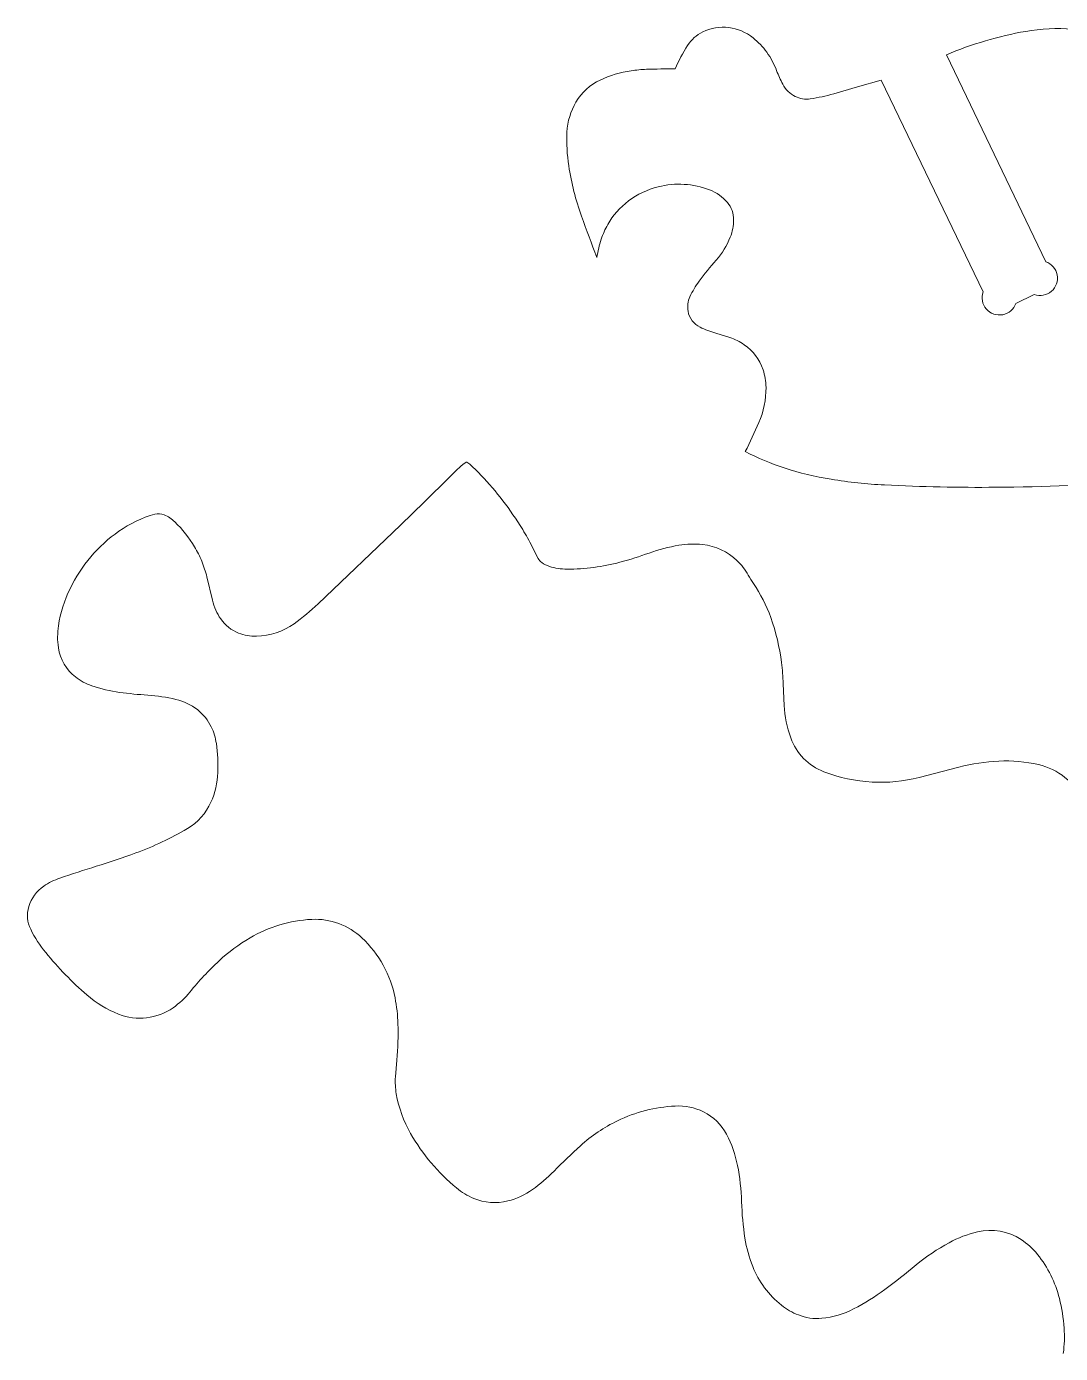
# Model space of a CAD drawing. Header units: centimetres. Extents: x -10.7 to 10.9, y -7.9 to 10.7.
# Drawn here: x -1.304 to 0.417, y -7.49 to -5.282 of the extents above; entities that cross this region are included whole.
import ezdxf

# ---------------------------------------------------------------- set-up
doc = ezdxf.new("R2010")
doc.units = ezdxf.units.CM
doc.header["$MEASUREMENT"] = 0
doc.layers.add('Capa 1', color=7, linetype='Continuous')

msp = doc.modelspace()

# ---------------------------------------------------------------- linework, layer by layer
at = {"layer": 'Capa 1', "color": 250, "lineweight": 18}
for points, knots in [([(-0.15636, -5.79219), (-0.16543, -5.78955), (-0.17427, -5.78617), (-0.18279, -5.78209), (-0.18279, -5.78209), (-0.19333, -5.77703), (-0.20077, -5.76717), (-0.20275, -5.75566), (-0.20275, -5.75566), (-0.20417, -5.74743), (-0.20305, -5.73896), (-0.19959, -5.73137), (-0.19959, -5.73137), (-0.19541, -5.72228), (-0.19032, -5.71363), (-0.18438, -5.70557), (-0.18438, -5.70557), (-0.17548, -5.69348), (-0.16602, -5.68182), (-0.156, -5.67064), (-0.156, -5.67064), (-0.14591, -5.65938), (-0.13796, -5.64638), (-0.13249, -5.63228), (-0.13249, -5.63228), (-0.1289, -5.623), (-0.12701, -5.61318), (-0.12689, -5.60323), (-0.12689, -5.60323), (-0.12676, -5.59278), (-0.1304, -5.58262), (-0.13714, -5.57462), (-0.13714, -5.57462), (-0.14512, -5.56517), (-0.15538, -5.55791), (-0.16694, -5.55349), (-0.16694, -5.55349), (-0.19423, -5.54309), (-0.22405, -5.54133), (-0.25239, -5.54845), (-0.25239, -5.54845), (-0.27029, -5.55295), (-0.2871, -5.56095), (-0.30186, -5.57202), (-0.30186, -5.57202), (-0.31601, -5.58264), (-0.32779, -5.59608), (-0.33645, -5.6115), (-0.33645, -5.6115), (-0.34077, -5.61921), (-0.34434, -5.62731), (-0.3471, -5.6357), (-0.3471, -5.6357), (-0.35035, -5.64558), (-0.35277, -5.6557), (-0.35434, -5.66598), (-0.35434, -5.66598), (-0.36325, -5.64334), (-0.37179, -5.62056), (-0.37995, -5.59764), (-0.37995, -5.59764), (-0.38967, -5.57037), (-0.3968, -5.54225), (-0.40126, -5.51366), (-0.40126, -5.51366), (-0.40415, -5.49507), (-0.40514, -5.47625), (-0.4042, -5.45746), (-0.4042, -5.45746), (-0.40333, -5.43981), (-0.39818, -5.42264), (-0.38921, -5.40743), (-0.38921, -5.40743), (-0.37983, -5.39149), (-0.36585, -5.37878), (-0.34909, -5.37094), (-0.34909, -5.37094), (-0.33274, -5.3633), (-0.31534, -5.35807), (-0.29747, -5.35543), (-0.29747, -5.35543), (-0.28899, -5.35416), (-0.28046, -5.35337), (-0.27191, -5.35302), (-0.27191, -5.35302), (-0.25602, -5.35239), (-0.24011, -5.35221), (-0.2242, -5.35247), (-0.2242, -5.35247), (-0.21838, -5.33886), (-0.21144, -5.32575), (-0.20347, -5.31328), (-0.20347, -5.31328), (-0.1973, -5.30365), (-0.18859, -5.29589), (-0.17829, -5.2909), (-0.17829, -5.2909), (-0.16488, -5.28439), (-0.14989, -5.28184), (-0.13508, -5.28355)], [0, 0, 0, 0, 0.0384615, 0.0384615, 0.0384615, 0.0384615, 0.0769231, 0.0769231, 0.0769231, 0.0769231, 0.1153846, 0.1153846, 0.1153846, 0.1153846, 0.1538462, 0.1538462, 0.1538462, 0.1538462, 0.1923077, 0.1923077, 0.1923077, 0.1923077, 0.2307692, 0.2307692, 0.2307692, 0.2307692, 0.2692308, 0.2692308, 0.2692308, 0.2692308, 0.3076923, 0.3076923, 0.3076923, 0.3076923, 0.3461538, 0.3461538, 0.3461538, 0.3461538, 0.3846154, 0.3846154, 0.3846154, 0.3846154, 0.4230769, 0.4230769, 0.4230769, 0.4230769, 0.4615385, 0.4615385, 0.4615385, 0.4615385, 0.5, 0.5, 0.5, 0.5, 0.5384615, 0.5384615, 0.5384615, 0.5384615, 0.5769231, 0.5769231, 0.5769231, 0.5769231, 0.6153846, 0.6153846, 0.6153846, 0.6153846, 0.6538462, 0.6538462, 0.6538462, 0.6538462, 0.6923077, 0.6923077, 0.6923077, 0.6923077, 0.7307692, 0.7307692, 0.7307692, 0.7307692, 0.7692308, 0.7692308, 0.7692308, 0.7692308, 0.8076923, 0.8076923, 0.8076923, 0.8076923, 0.8461538, 0.8461538, 0.8461538, 0.8461538, 0.8846154, 0.8846154, 0.8846154, 0.8846154, 0.9230769, 0.9230769, 0.9230769, 0.9230769, 1, 1, 1, 1]), ([(-0.13508, -5.28355), (-0.12024, -5.28527), (-0.10618, -5.29115), (-0.09455, -5.30054), (-0.09455, -5.30054), (-0.08591, -5.30753), (-0.07824, -5.31564), (-0.07176, -5.32466), (-0.07176, -5.32466), (-0.065, -5.33409), (-0.05948, -5.34433), (-0.05534, -5.35517), (-0.05534, -5.35517), (-0.05236, -5.36293), (-0.04896, -5.37054), (-0.04515, -5.37793), (-0.04515, -5.37793), (-0.04059, -5.38682), (-0.03325, -5.39397), (-0.02426, -5.39831), (-0.02426, -5.39831), (-0.01653, -5.40205), (-0.00784, -5.40337), (0.00063, -5.4021), (0.00063, -5.4021), (0.01377, -5.40013), (0.02678, -5.39736), (0.03959, -5.39382)], [0, 0, 0, 0, 0.125, 0.125, 0.125, 0.125, 0.25, 0.25, 0.25, 0.25, 0.375, 0.375, 0.375, 0.375, 0.5, 0.5, 0.5, 0.5, 0.625, 0.625, 0.625, 0.625, 0.75, 0.75, 0.75, 0.75, 1, 1, 1, 1]), ([(0.22705, -5.32905), (0.26941, -5.31093), (0.31374, -5.2978), (0.35914, -5.2899), (0.35914, -5.2899), (0.38479, -5.28545), (0.4109, -5.28413), (0.43688, -5.28601), (0.43688, -5.28601), (0.44827, -5.28681), (0.45962, -5.28817), (0.47088, -5.29004), (0.47088, -5.29004), (0.48699, -5.29272), (0.50263, -5.29785), (0.5172, -5.30523), (0.5172, -5.30523), (0.53506, -5.31429), (0.55107, -5.32666), (0.56431, -5.3417), (0.56431, -5.3417), (0.57828, -5.35755), (0.58929, -5.37579), (0.59679, -5.39553)], [0, 0, 0, 0, 0.1428571, 0.1428571, 0.1428571, 0.1428571, 0.2857143, 0.2857143, 0.2857143, 0.2857143, 0.4285714, 0.4285714, 0.4285714, 0.4285714, 0.5714286, 0.5714286, 0.5714286, 0.5714286, 0.7142857, 0.7142857, 0.7142857, 0.7142857, 1, 1, 1, 1]), ([(0.03959, -5.39382), (0.03959, -5.39382), (0.07913, -5.38236), (0.07913, -5.38236), (0.07913, -5.38236), (0.07913, -5.38236), (0.11866, -5.37086), (0.11866, -5.37086), (0.11866, -5.37086), (0.11866, -5.37086), (0.28813, -5.7233), (0.28813, -5.7233)], [0, 0, 0, 0, 0.25, 0.25, 0.25, 0.25, 0.5, 0.5, 0.5, 0.5, 1, 1, 1, 1]), ([(0.37338, -5.72775), (0.38314, -5.73117), (0.39398, -5.72912), (0.40183, -5.72239), (0.40183, -5.72239), (0.40968, -5.71563), (0.41332, -5.70522), (0.4114, -5.69506), (0.4114, -5.69506), (0.40949, -5.68489), (0.4023, -5.67651), (0.39252, -5.6731)], [0, 0, 0, 0, 0.25, 0.25, 0.25, 0.25, 0.5, 0.5, 0.5, 0.5, 1, 1, 1, 1]), ([(0.28813, -5.7233), (0.28471, -5.73306), (0.28676, -5.74392), (0.29351, -5.75175), (0.29351, -5.75175), (0.30025, -5.7596), (0.31068, -5.76325), (0.32084, -5.76134), (0.32084, -5.76134), (0.33101, -5.75941), (0.33937, -5.75222), (0.3428, -5.74246)], [0, 0, 0, 0, 0.25, 0.25, 0.25, 0.25, 0.5, 0.5, 0.5, 0.5, 1, 1, 1, 1]), ([(0.88115, -5.8922), (0.86272, -5.88411), (0.84139, -5.88652), (0.82526, -5.89853), (0.82526, -5.89853), (0.81486, -5.90627), (0.80593, -5.9158), (0.79886, -5.92667), (0.79886, -5.92667), (0.78689, -5.94508), (0.77447, -5.96317), (0.7616, -5.98096), (0.7616, -5.98096), (0.75344, -5.99223), (0.74394, -6.00245), (0.73329, -6.0114), (0.73329, -6.0114), (0.72513, -6.01825), (0.71595, -6.02378), (0.70609, -6.02781), (0.70609, -6.02781), (0.69781, -6.03119), (0.68898, -6.03299), (0.68004, -6.03312), (0.68004, -6.03312), (0.63677, -6.03375), (0.59352, -6.03566), (0.55035, -6.03881), (0.55035, -6.03881), (0.47017, -6.04468), (0.38983, -6.04791), (0.30943, -6.0485), (0.30943, -6.0485), (0.2477, -6.04896), (0.18597, -6.04769), (0.1243, -6.04468), (0.1243, -6.04468), (0.09443, -6.04323), (0.06465, -6.04006), (0.03514, -6.03517), (0.03514, -6.03517), (0.00879, -6.03081), (-0.01718, -6.0245), (-0.04258, -6.01631), (-0.04258, -6.01631), (-0.06493, -6.0091), (-0.08664, -6), (-0.10748, -5.98915), (-0.10748, -5.98915), (-0.09949, -5.97326), (-0.09196, -5.95715), (-0.08493, -5.94083), (-0.08493, -5.94083), (-0.07695, -5.92233), (-0.0729, -5.90238), (-0.07303, -5.88224), (-0.07303, -5.88224), (-0.07309, -5.87224), (-0.07476, -5.86229), (-0.07793, -5.85279), (-0.07793, -5.85279), (-0.0836, -5.83588), (-0.09465, -5.82128), (-0.10937, -5.81123), (-0.10937, -5.81123), (-0.11676, -5.80617), (-0.12481, -5.80218), (-0.13331, -5.79937)], [0, 0, 0, 0, 0.0555556, 0.0555556, 0.0555556, 0.0555556, 0.1111111, 0.1111111, 0.1111111, 0.1111111, 0.1666667, 0.1666667, 0.1666667, 0.1666667, 0.2222222, 0.2222222, 0.2222222, 0.2222222, 0.2777778, 0.2777778, 0.2777778, 0.2777778, 0.3333333, 0.3333333, 0.3333333, 0.3333333, 0.3888889, 0.3888889, 0.3888889, 0.3888889, 0.4444444, 0.4444444, 0.4444444, 0.4444444, 0.5, 0.5, 0.5, 0.5, 0.5555556, 0.5555556, 0.5555556, 0.5555556, 0.6111111, 0.6111111, 0.6111111, 0.6111111, 0.6666667, 0.6666667, 0.6666667, 0.6666667, 0.7222222, 0.7222222, 0.7222222, 0.7222222, 0.7777778, 0.7777778, 0.7777778, 0.7777778, 0.8333333, 0.8333333, 0.8333333, 0.8333333, 0.8888889, 0.8888889, 0.8888889, 0.8888889, 1, 1, 1, 1]), ([(-0.57064, -6.00662), (-0.57064, -6.00662), (-0.56591, -6.00995), (-0.56591, -6.00995), (-0.56591, -6.00995), (-0.56591, -6.00995), (-0.55162, -6.02368), (-0.55162, -6.02368)], [0, 0, 0, 0, 0.3333333, 0.3333333, 0.3333333, 0.3333333, 1, 1, 1, 1]), ([(-0.55162, -6.02368), (-0.53879, -6.03687), (-0.52667, -6.05072), (-0.5153, -6.06518), (-0.5153, -6.06518), (-0.50348, -6.08024), (-0.49242, -6.0959), (-0.48219, -6.11209), (-0.48219, -6.11209), (-0.47645, -6.12114), (-0.47107, -6.13043), (-0.46607, -6.13992)], [0, 0, 0, 0, 0.25, 0.25, 0.25, 0.25, 0.5, 0.5, 0.5, 0.5, 1, 1, 1, 1]), ([(-0.81851, -6.24226), (-0.81851, -6.24226), (-0.68147, -6.11131), (-0.68147, -6.11131), (-0.68147, -6.11131), (-0.68147, -6.11131), (-0.64138, -6.0727), (-0.64138, -6.0727), (-0.64138, -6.0727), (-0.64138, -6.0727), (-0.60031, -6.03211), (-0.60031, -6.03211)], [0, 0, 0, 0, 0.25, 0.25, 0.25, 0.25, 0.5, 0.5, 0.5, 0.5, 1, 1, 1, 1]), ([(-0.68739, -7.00147), (-0.68554, -6.98151), (-0.6849, -6.96144), (-0.68546, -6.94141), (-0.68546, -6.94141), (-0.68588, -6.92684), (-0.68748, -6.91232), (-0.69029, -6.898), (-0.69029, -6.898), (-0.69776, -6.85986), (-0.71703, -6.825), (-0.74533, -6.79835), (-0.74533, -6.79835), (-0.76789, -6.77713), (-0.79813, -6.76598), (-0.82905, -6.76745), (-0.82905, -6.76745), (-0.86524, -6.76919), (-0.90046, -6.77971), (-0.93166, -6.79815), (-0.93166, -6.79815), (-0.95015, -6.80906), (-0.96741, -6.82194), (-0.98317, -6.83655), (-0.98317, -6.83655), (-1.00055, -6.85266), (-1.01676, -6.87), (-1.03169, -6.88843), (-1.03169, -6.88843), (-1.03977, -6.89837), (-1.04921, -6.90714), (-1.05973, -6.91446), (-1.05973, -6.91446), (-1.08626, -6.93292), (-1.12023, -6.9369), (-1.15033, -6.92511), (-1.15033, -6.92511), (-1.16961, -6.91757), (-1.18745, -6.90677), (-1.20309, -6.89322), (-1.20309, -6.89322), (-1.22789, -6.87174), (-1.25079, -6.84818), (-1.27158, -6.82279), (-1.27158, -6.82279), (-1.28134, -6.81085), (-1.28974, -6.79785), (-1.29659, -6.78402), (-1.29659, -6.78402), (-1.30242, -6.77231), (-1.30353, -6.75883), (-1.29974, -6.74631), (-1.29974, -6.74631), (-1.29555, -6.73246), (-1.28678, -6.72046), (-1.27486, -6.71227), (-1.27486, -6.71227), (-1.26657, -6.70655), (-1.25751, -6.70202), (-1.24796, -6.69879), (-1.24796, -6.69879), (-1.22787, -6.69201), (-1.20768, -6.68545), (-1.18742, -6.67915), (-1.18742, -6.67915), (-1.16536, -6.6723), (-1.14349, -6.6649), (-1.1218, -6.65694), (-1.1218, -6.65694), (-1.09202, -6.64605), (-1.06326, -6.6325), (-1.0359, -6.61647), (-1.0359, -6.61647), (-1.01855, -6.60631), (-1.00483, -6.59092), (-0.99669, -6.57253), (-0.99669, -6.57253), (-0.98982, -6.55697), (-0.98592, -6.54022), (-0.98524, -6.52322), (-0.98524, -6.52322), (-0.98458, -6.50708), (-0.98541, -6.49093), (-0.98768, -6.47493), (-0.98768, -6.47493), (-0.98906, -6.46531), (-0.9919, -6.45596), (-0.99611, -6.44719), (-0.99611, -6.44719), (-1.00149, -6.43596), (-1.00941, -6.42615), (-1.01923, -6.4185), (-1.01923, -6.4185), (-1.02975, -6.41032), (-1.04193, -6.40447), (-1.05492, -6.40142), (-1.05492, -6.40142), (-1.07027, -6.3978), (-1.0859, -6.39544), (-1.10164, -6.3944), (-1.10164, -6.3944), (-1.11736, -6.39335), (-1.13303, -6.39181), (-1.14865, -6.38976), (-1.14865, -6.38976), (-1.16441, -6.3877), (-1.17991, -6.38402), (-1.19491, -6.37879), (-1.19491, -6.37879), (-1.20472, -6.37536), (-1.21394, -6.37039), (-1.22219, -6.36406), (-1.22219, -6.36406), (-1.23767, -6.35221), (-1.24788, -6.33477), (-1.25061, -6.31547), (-1.25061, -6.31547), (-1.25232, -6.30335), (-1.25225, -6.29106), (-1.25039, -6.27897), (-1.25039, -6.27897), (-1.2471, -6.25756), (-1.24062, -6.23677), (-1.23115, -6.2173), (-1.23115, -6.2173), (-1.21255, -6.17901), (-1.18456, -6.14608), (-1.14978, -6.12153), (-1.14978, -6.12153), (-1.13166, -6.10873), (-1.11145, -6.09919), (-1.09005, -6.09332), (-1.09005, -6.09332), (-1.08491, -6.09191), (-1.07946, -6.09223), (-1.07451, -6.09423), (-1.07451, -6.09423), (-1.06787, -6.09693), (-1.06185, -6.10092), (-1.05675, -6.10594), (-1.05675, -6.10594), (-1.04411, -6.11845), (-1.03307, -6.13247), (-1.02385, -6.14767), (-1.02385, -6.14767), (-1.01923, -6.1553), (-1.01523, -6.16328), (-1.01185, -6.17155), (-1.01185, -6.17155), (-1.0084, -6.18004), (-1.00558, -6.1888), (-1.00345, -6.19773)], [0, 0, 0, 0, 0.025641, 0.025641, 0.025641, 0.025641, 0.0512821, 0.0512821, 0.0512821, 0.0512821, 0.0769231, 0.0769231, 0.0769231, 0.0769231, 0.1025641, 0.1025641, 0.1025641, 0.1025641, 0.1282051, 0.1282051, 0.1282051, 0.1282051, 0.1538462, 0.1538462, 0.1538462, 0.1538462, 0.1794872, 0.1794872, 0.1794872, 0.1794872, 0.2051282, 0.2051282, 0.2051282, 0.2051282, 0.2307692, 0.2307692, 0.2307692, 0.2307692, 0.2564103, 0.2564103, 0.2564103, 0.2564103, 0.2820513, 0.2820513, 0.2820513, 0.2820513, 0.3076923, 0.3076923, 0.3076923, 0.3076923, 0.3333333, 0.3333333, 0.3333333, 0.3333333, 0.3589744, 0.3589744, 0.3589744, 0.3589744, 0.3846154, 0.3846154, 0.3846154, 0.3846154, 0.4102564, 0.4102564, 0.4102564, 0.4102564, 0.4358974, 0.4358974, 0.4358974, 0.4358974, 0.4615385, 0.4615385, 0.4615385, 0.4615385, 0.4871795, 0.4871795, 0.4871795, 0.4871795, 0.5128205, 0.5128205, 0.5128205, 0.5128205, 0.5384615, 0.5384615, 0.5384615, 0.5384615, 0.5641026, 0.5641026, 0.5641026, 0.5641026, 0.5897436, 0.5897436, 0.5897436, 0.5897436, 0.6153846, 0.6153846, 0.6153846, 0.6153846, 0.6410256, 0.6410256, 0.6410256, 0.6410256, 0.6666667, 0.6666667, 0.6666667, 0.6666667, 0.6923077, 0.6923077, 0.6923077, 0.6923077, 0.7179487, 0.7179487, 0.7179487, 0.7179487, 0.7435897, 0.7435897, 0.7435897, 0.7435897, 0.7692308, 0.7692308, 0.7692308, 0.7692308, 0.7948718, 0.7948718, 0.7948718, 0.7948718, 0.8205128, 0.8205128, 0.8205128, 0.8205128, 0.8461538, 0.8461538, 0.8461538, 0.8461538, 0.8717949, 0.8717949, 0.8717949, 0.8717949, 0.8974359, 0.8974359, 0.8974359, 0.8974359, 0.9230769, 0.9230769, 0.9230769, 0.9230769, 0.9487179, 0.9487179, 0.9487179, 0.9487179, 1, 1, 1, 1]), ([(-0.4521, -6.16672), (-0.45065, -6.16955), (-0.44856, -6.17198), (-0.44598, -6.17384), (-0.44598, -6.17384), (-0.44221, -6.17657), (-0.43801, -6.17868), (-0.43358, -6.18009), (-0.43358, -6.18009), (-0.42406, -6.18313), (-0.41411, -6.1847), (-0.40411, -6.18474), (-0.40411, -6.18474), (-0.37437, -6.18481), (-0.34475, -6.18093), (-0.31605, -6.17319), (-0.31605, -6.17319), (-0.29962, -6.16877), (-0.28338, -6.16364), (-0.26739, -6.15785), (-0.26739, -6.15785), (-0.25136, -6.15207), (-0.23483, -6.14775), (-0.218, -6.14499), (-0.218, -6.14499), (-0.20496, -6.14284), (-0.19167, -6.14246), (-0.17851, -6.14385), (-0.17851, -6.14385), (-0.15702, -6.1461), (-0.1369, -6.15545), (-0.12132, -6.17041), (-0.12132, -6.17041), (-0.1139, -6.17751), (-0.10762, -6.18571), (-0.10269, -6.19472), (-0.10269, -6.19472), (-0.10005, -6.19954), (-0.09715, -6.20422), (-0.09401, -6.20875), (-0.09401, -6.20875), (-0.08196, -6.22617), (-0.07223, -6.2451), (-0.06511, -6.26506), (-0.06511, -6.26506), (-0.05645, -6.28937), (-0.05041, -6.31453), (-0.04714, -6.34012), (-0.04714, -6.34012), (-0.04562, -6.35194), (-0.04473, -6.36382), (-0.04447, -6.37573)], [0, 0, 0, 0, 0.0714286, 0.0714286, 0.0714286, 0.0714286, 0.1428571, 0.1428571, 0.1428571, 0.1428571, 0.2142857, 0.2142857, 0.2142857, 0.2142857, 0.2857143, 0.2857143, 0.2857143, 0.2857143, 0.3571429, 0.3571429, 0.3571429, 0.3571429, 0.4285714, 0.4285714, 0.4285714, 0.4285714, 0.5, 0.5, 0.5, 0.5, 0.5714286, 0.5714286, 0.5714286, 0.5714286, 0.6428571, 0.6428571, 0.6428571, 0.6428571, 0.7142857, 0.7142857, 0.7142857, 0.7142857, 0.7857143, 0.7857143, 0.7857143, 0.7857143, 0.8571429, 0.8571429, 0.8571429, 0.8571429, 1, 1, 1, 1]), ([(-0.99421, -6.23657), (-0.99159, -6.2477), (-0.98688, -6.25822), (-0.98036, -6.26761), (-0.98036, -6.26761), (-0.97303, -6.27818), (-0.96271, -6.28633), (-0.95075, -6.29102), (-0.95075, -6.29102), (-0.94129, -6.29475), (-0.93118, -6.29656), (-0.92103, -6.29636), (-0.92103, -6.29636), (-0.89852, -6.2959), (-0.87665, -6.28862), (-0.85841, -6.27544)], [0, 0, 0, 0, 0.2, 0.2, 0.2, 0.2, 0.4, 0.4, 0.4, 0.4, 0.6, 0.6, 0.6, 0.6, 1, 1, 1, 1]), ([(-0.04295, -6.41141), (-0.0418, -6.42979), (-0.03808, -6.44794), (-0.03191, -6.4653), (-0.03191, -6.4653), (-0.02265, -6.49137), (-0.0024, -6.5121), (0.02345, -6.52192), (0.02345, -6.52192), (0.04907, -6.53166), (0.07604, -6.53744), (0.1034, -6.53905), (0.1034, -6.53905), (0.1297, -6.54059), (0.15609, -6.53794), (0.18156, -6.53121)], [0, 0, 0, 0, 0.2, 0.2, 0.2, 0.2, 0.4, 0.4, 0.4, 0.4, 0.6, 0.6, 0.6, 0.6, 1, 1, 1, 1]), ([(0.24791, -6.5141), (0.26965, -6.50864), (0.29188, -6.50529), (0.31426, -6.50412), (0.31426, -6.50412), (0.3365, -6.50297), (0.35877, -6.50495), (0.38046, -6.50999), (0.38046, -6.50999), (0.41298, -6.51756), (0.44041, -6.53924), (0.45535, -6.56912), (0.45535, -6.56912), (0.4646, -6.58764), (0.47005, -6.60784), (0.47136, -6.62852), (0.47136, -6.62852), (0.47331, -6.6593), (0.47113, -6.69019), (0.46492, -6.72038), (0.46492, -6.72038), (0.46363, -6.72668), (0.46303, -6.7331), (0.46314, -6.73955), (0.46314, -6.73955), (0.46325, -6.74546), (0.46406, -6.75133), (0.46556, -6.75704), (0.46556, -6.75704), (0.46914, -6.77066), (0.47527, -6.78348), (0.48363, -6.79482), (0.48363, -6.79482), (0.4868, -6.79912), (0.49073, -6.80281), (0.49525, -6.80569), (0.49525, -6.80569), (0.50228, -6.81019), (0.51063, -6.81224), (0.51895, -6.81152), (0.51895, -6.81152), (0.53076, -6.81049), (0.54248, -6.80851), (0.55398, -6.80563)], [0, 0, 0, 0, 0.0833333, 0.0833333, 0.0833333, 0.0833333, 0.1666667, 0.1666667, 0.1666667, 0.1666667, 0.25, 0.25, 0.25, 0.25, 0.3333333, 0.3333333, 0.3333333, 0.3333333, 0.4166667, 0.4166667, 0.4166667, 0.4166667, 0.5, 0.5, 0.5, 0.5, 0.5833333, 0.5833333, 0.5833333, 0.5833333, 0.6666667, 0.6666667, 0.6666667, 0.6666667, 0.75, 0.75, 0.75, 0.75, 0.8333333, 0.8333333, 0.8333333, 0.8333333, 1, 1, 1, 1]), ([(0.42167, -7.48975), (0.42356, -7.47575), (0.42402, -7.46162), (0.42304, -7.44755), (0.42304, -7.44755), (0.42185, -7.43093), (0.41924, -7.41446), (0.41519, -7.39831), (0.41519, -7.39831), (0.4085, -7.37154), (0.3961, -7.34654), (0.37885, -7.32502), (0.37885, -7.32502), (0.37106, -7.31529), (0.36178, -7.30686), (0.35134, -7.30004), (0.35134, -7.30004), (0.32996, -7.28606), (0.30374, -7.28147), (0.27888, -7.28735), (0.27888, -7.28735), (0.26237, -7.29128), (0.24643, -7.29737), (0.23152, -7.30547), (0.23152, -7.30547), (0.2121, -7.31602), (0.19374, -7.32842), (0.1767, -7.3425), (0.1767, -7.3425), (0.1597, -7.35654), (0.14233, -7.37014), (0.12461, -7.38327), (0.12461, -7.38327), (0.10822, -7.39542), (0.09088, -7.40626), (0.07278, -7.41568), (0.07278, -7.41568), (0.05627, -7.42427), (0.03826, -7.42955), (0.01974, -7.43126), (0.01974, -7.43126), (0.00654, -7.43248), (-0.00676, -7.43057), (-0.01912, -7.42572), (-0.01912, -7.42572), (-0.02924, -7.42173), (-0.03873, -7.41628), (-0.04726, -7.40951), (-0.04726, -7.40951), (-0.06858, -7.39259), (-0.08505, -7.37039), (-0.09509, -7.3451), (-0.09509, -7.3451), (-0.10114, -7.32986), (-0.10548, -7.31397), (-0.10803, -7.29776), (-0.10803, -7.29776), (-0.11118, -7.27773), (-0.11306, -7.25753), (-0.11367, -7.23725), (-0.11367, -7.23725), (-0.11428, -7.21696), (-0.11654, -7.19675), (-0.12042, -7.17684), (-0.12042, -7.17684), (-0.12393, -7.15879), (-0.13005, -7.14136), (-0.1386, -7.12509), (-0.1386, -7.12509), (-0.14712, -7.10887), (-0.16059, -7.09576), (-0.17704, -7.08771), (-0.17704, -7.08771), (-0.19168, -7.08052), (-0.20794, -7.07719), (-0.22425, -7.07804), (-0.22425, -7.07804), (-0.25759, -7.07979), (-0.29027, -7.08814), (-0.32036, -7.10265), (-0.32036, -7.10265), (-0.34273, -7.11342), (-0.36343, -7.12738), (-0.38182, -7.14407), (-0.38182, -7.14407), (-0.39685, -7.1577), (-0.4115, -7.17177), (-0.42573, -7.18623), (-0.42573, -7.18623), (-0.43682, -7.19748), (-0.44882, -7.20776), (-0.46164, -7.21699), (-0.46164, -7.21699), (-0.47403, -7.22589), (-0.48797, -7.23236), (-0.50276, -7.23606), (-0.50276, -7.23606), (-0.52162, -7.24078), (-0.54147, -7.23926), (-0.55939, -7.23173), (-0.55939, -7.23173), (-0.56977, -7.22737), (-0.57944, -7.22151), (-0.5881, -7.21435), (-0.5881, -7.21435), (-0.61869, -7.18897), (-0.6445, -7.15835), (-0.66434, -7.12393), (-0.66434, -7.12393), (-0.67614, -7.10344), (-0.68424, -7.08104), (-0.68826, -7.05773), (-0.68826, -7.05773), (-0.68988, -7.04838), (-0.69036, -7.03886), (-0.68968, -7.02939)], [0, 0, 0, 0, 0.0333333, 0.0333333, 0.0333333, 0.0333333, 0.0666667, 0.0666667, 0.0666667, 0.0666667, 0.1, 0.1, 0.1, 0.1, 0.1333333, 0.1333333, 0.1333333, 0.1333333, 0.1666667, 0.1666667, 0.1666667, 0.1666667, 0.2, 0.2, 0.2, 0.2, 0.2333333, 0.2333333, 0.2333333, 0.2333333, 0.2666667, 0.2666667, 0.2666667, 0.2666667, 0.3, 0.3, 0.3, 0.3, 0.3333333, 0.3333333, 0.3333333, 0.3333333, 0.3666667, 0.3666667, 0.3666667, 0.3666667, 0.4, 0.4, 0.4, 0.4, 0.4333333, 0.4333333, 0.4333333, 0.4333333, 0.4666667, 0.4666667, 0.4666667, 0.4666667, 0.5, 0.5, 0.5, 0.5, 0.5333333, 0.5333333, 0.5333333, 0.5333333, 0.5666667, 0.5666667, 0.5666667, 0.5666667, 0.6, 0.6, 0.6, 0.6, 0.6333333, 0.6333333, 0.6333333, 0.6333333, 0.6666667, 0.6666667, 0.6666667, 0.6666667, 0.7, 0.7, 0.7, 0.7, 0.7333333, 0.7333333, 0.7333333, 0.7333333, 0.7666667, 0.7666667, 0.7666667, 0.7666667, 0.8, 0.8, 0.8, 0.8, 0.8333333, 0.8333333, 0.8333333, 0.8333333, 0.8666667, 0.8666667, 0.8666667, 0.8666667, 0.9, 0.9, 0.9, 0.9, 0.9333333, 0.9333333, 0.9333333, 0.9333333, 1, 1, 1, 1])]:
    msp.add_open_spline(points, degree=3, knots=knots, dxfattribs=at)
for points in [[(0.39252, -5.6731), (0.39252, -5.6731), (0.22705, -5.32905), (0.22705, -5.32905)], [(0.3428, -5.74246), (0.3428, -5.74246), (0.37338, -5.72775), (0.37338, -5.72775)], [(-0.13331, -5.79937), (-0.13331, -5.79937), (-0.15636, -5.79219), (-0.15636, -5.79219)], [(-0.60031, -6.03211), (-0.59301, -6.02476), (-0.5855, -6.0176), (-0.57779, -6.01068)], [(-0.57779, -6.01068), (-0.57779, -6.01068), (-0.57218, -6.00664), (-0.57218, -6.00664)], [(-0.57218, -6.00664), (-0.57171, -6.00636), (-0.57112, -6.00635), (-0.57064, -6.00662)], [(-0.46607, -6.13992), (-0.46607, -6.13992), (-0.4521, -6.16672), (-0.4521, -6.16672)], [(-1.00345, -6.19773), (-1.00345, -6.19773), (-0.99421, -6.23657), (-0.99421, -6.23657)], [(-0.85841, -6.27544), (-0.84437, -6.2653), (-0.83103, -6.25422), (-0.81851, -6.24226)], [(-0.04447, -6.37573), (-0.04447, -6.37573), (-0.04295, -6.41141), (-0.04295, -6.41141)], [(0.18156, -6.53121), (0.18156, -6.53121), (0.24791, -6.5141), (0.24791, -6.5141)], [(-0.68968, -7.02939), (-0.68968, -7.02939), (-0.68739, -7.00147), (-0.68739, -7.00147)]]:
    msp.add_open_spline(points, degree=3, dxfattribs=at)

doc.saveas('drawing.dxf')
